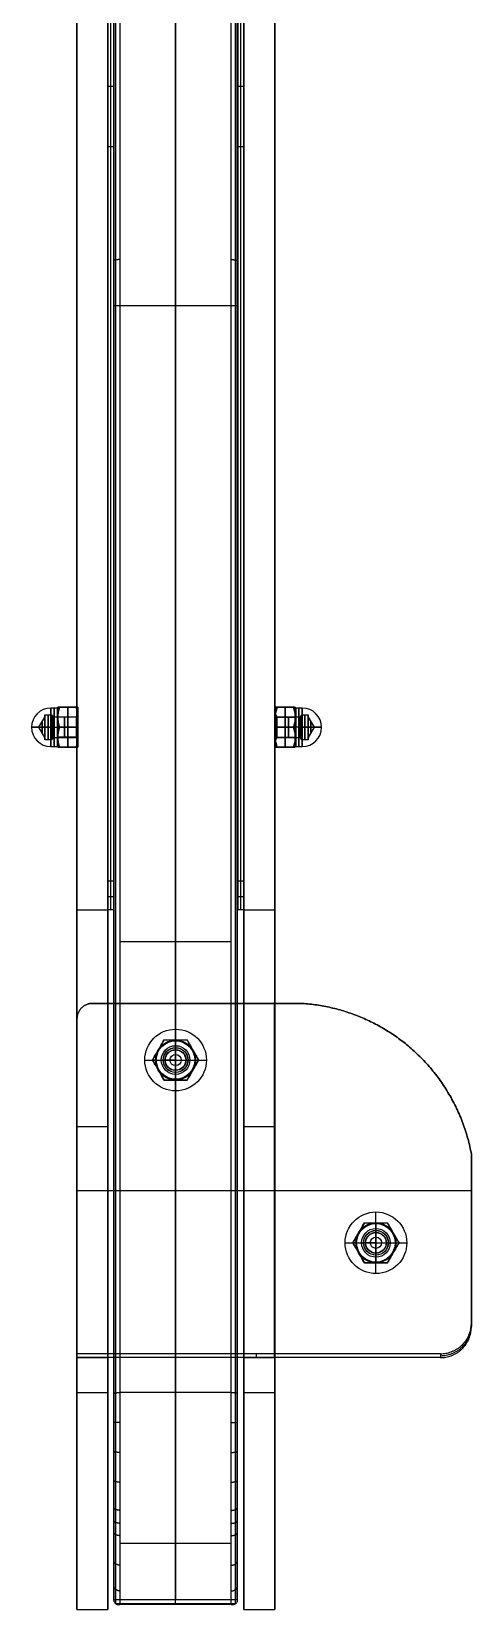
# Model space of a CAD drawing. Header units: millimetres. Extents: x -108 to 3869, y -1816 to 640.
# Drawn here: x 3726 to 3869, y -1529 to -1016 of the extents above; entities that cross this region are included whole.
import ezdxf

# ---------------------------------------------------------------- set-up
doc = ezdxf.new("R2010")
doc.units = ezdxf.units.MM
doc.header["$MEASUREMENT"] = 0
doc.layers.add('Domyślny', color=7, linetype='Continuous', true_color=0x000000)
doc.layers.add('Warstwa 01', color=7, linetype='Continuous', true_color=0x714a30)

# ---------------------------------------------------------------- blocks, each defined once
blk = doc.blocks.new('domed cap nut_din_DIN 1587 - M8 --NUC')
at = {"layer": 'Domyślny'}
for p, q in [((0, 6.5), (0.58, 7.51)), ((0, 4), (0, 6.5)), ((0, 5.63, -3.25), (6.5, 5.63, -3.25)), ((0, 5.63, 3.25), (6.5, 5.63, 3.25)), ((3.25, 7.51), (3.25, 3.75, -6.5)), ((3.25, 3.75, 6.5), (3.25, 7.51)), ((6.5, 6.5), (5.92, 7.51)), ((6.5, 6.37), (6.5, 6.5)), ((8.75, 6.25), (6.62, 6.25)), ((0, 4), (0.03, 4)), ((0.03, 0, 4), (0, 0, 4)), ((0, 0, -4), (0.03, 0, -4)), ((6.5, 0, 6.5), (0, 0, 6.5)), ((0, 0, -6.5), (0, 0, -4)), ((0, 0, 4), (0, 0, 6.5)), ((0.45, 3.4), (0.03, 4)), ((0.03, 0, -4), (0.45, 0, -3.4)), ((0.45, 0, 3.4), (0.03, 0, 4)), ((8.15, 3.4), (0.45, 3.4)), ((0.45, 0, -3.4), (8.15, 0, -3.4)), ((8.15, 0, 3.4), (0.45, 0, 3.4)), ((3.25, -3.75, -6.5), (3.25, 3.75, -6.5)), ((3.25, -3.75, 6.5), (3.25, 3.75, 6.5)), ((6.5, 0, -6.5), (6.5, 0, -6.37)), ((6.5, 0, 6.37), (6.5, 0, 6.5)), ((8.75, 0, -6.25), (6.62, 0, -6.25)), ((6.62, 0, 6.25), (8.75, 0, 6.25)), ((8.15, 3.4), (8.52, 4.04)), ((8.52, 0, 4.04), (8.15, 0, 3.4)), ((8.15, 0, -3.4), (8.52, 0, -4.04)), ((10.65, 4.04), (8.52, 4.04)), ((8.52, 0, -4.04), (10.65, 0, -4.04)), ((10.65, 0, 4.04), (8.52, 0, 4.04)), ((10.65, 3.32), (10.65, 4.04)), ((12.64, 0), (10.65, 3.32)), ((12.64, 0), (10.65, 0, 3.32)), ((10.65, 0, -3.32), (12.64, 0)), ((12.64, 0), (10.65, -3.32)), ((6.5, 0, -6.5), (0, 0, -6.5)), ((0, -4), (0.03, -4)), ((0, -6.5), (0, -4)), ((0.45, -3.4), (0.03, -4)), ((8.15, -3.4), (0.45, -3.4)), ((3.25, -3.75, -6.5), (3.25, -7.51)), ((3.25, -7.51), (3.25, -3.75, 6.5)), ((8.15, -3.4), (8.52, -4.04)), ((10.65, -4.04), (8.52, -4.04)), ((10.65, 0, -4.04), (10.65, 0, -3.32)), ((10.65, 0, 3.32), (10.65, 0, 4.04)), ((10.65, -4.04), (10.65, -3.32)), ((0, -5.63, -3.25), (6.5, -5.63, -3.25)), ((0, -5.63, 3.25), (6.5, -5.63, 3.25)), ((0, -6.5), (0.58, -7.51)), ((6.5, -6.5), (5.92, -7.51)), ((6.5, -6.5), (6.5, -6.37)), ((8.75, -6.25), (6.62, -6.25))]:
    blk.add_line(p, q, dxfattribs=at)
at = {"layer": 'Domyślny', "extrusion": (1, 1.2943e-16, 4.9106e-17)}
blk.add_arc((0, 0), 6.5, 330, 30, dxfattribs=at)
at = {"layer": 'Domyślny', "extrusion": (1, -1.70108e-16, 2.13504e-16)}
blk.add_arc((0, 0), 6.5, 270, 330, dxfattribs=at)
at = {"layer": 'Domyślny', "extrusion": (1, 4.80741e-17, 5.33761e-17)}
blk.add_arc((0, 0), 6.5, 30, 90, dxfattribs=at)
at = {"layer": 'Domyślny', "extrusion": (1, 0, 0)}
for centre, radius, start, end in [((0, 0, 6.5), 6.5, 330, 30), ((0, 0, 6.5), 6.37, 270, 90), ((0, 0, 6.5), 6.5, 30, 90), ((0, 0, 6.62), 6.25, 270, 90), ((0, 0, 7.68), 6.25, 270, 90), ((0, 0, 0.01), 4, 270, 90), ((0, 0, 0.01), 4, 90, 270), ((0, 0, 0.03), 4, 270, 90), ((0, 0, 0.03), 4, 90, 270), ((0, 0, 4.3), 3.4, 270, 90), ((0, 0, 6.62), 6.25, 90, 270), ((0, 0, 8.15), 3.4, 270, 90), ((0, 0, 9.58), 4.04, 270, 90), ((0, 0, 10.65), 4.04, 270, 90), ((0, 0, 10.65), 3.32, 270, 90), ((0, 0, 10.65), 3.32, 90, 270), ((0, 0, 11.55), 1.83, 270, 90), ((0, 0, 4.3), 3.4, 90, 270), ((0, 0, 6.5), 6.37, 90, 270), ((0, 0, 7.68), 6.25, 90, 270), ((0, 0, 8.15), 3.4, 90, 270), ((0, 0, 9.58), 4.04, 90, 270), ((0, 0, 10.65), 4.04, 90, 270), ((0, 0, 11.55), 1.83, 90, 270)]:
    blk.add_arc(centre, radius, start, end, dxfattribs=at)
at = {"layer": 'Domyślny'}
for centre, radius, start, end in [((6.62, 6.37), 0.12, 180, 270), ((8.75, 0), 6.25, 0, 90), ((8.75, 0), 6.25, 270, 0), ((6.62, -6.37), 0.12, 90, 180)]:
    blk.add_arc(centre, radius, start, end, dxfattribs=at)
at = {"layer": 'Domyślny', "extrusion": (1, 5.91681e-16, -7.51536e-16)}
blk.add_arc((0, 0, 6.5), 6.5, 270, 330, dxfattribs=at)
at = {"layer": 'Domyślny', "extrusion": (1, -4.03897e-32, 2.84217e-16)}
blk.add_arc((0, 0, 8.75), 6.25, 270, 0, dxfattribs=at)
at = {"layer": 'Domyślny', "extrusion": (1, -4.03897e-32, -2.84217e-16)}
blk.add_arc((0, 0, 8.75), 6.25, 0, 90, dxfattribs=at)
at = {"layer": 'Domyślny', "extrusion": (1, 0, 1.20371e-35)}
blk.add_arc((0, 0), 4, 270, 90, dxfattribs=at)
at = {"layer": 'Domyślny', "extrusion": (1, 0, -1.20371e-35)}
blk.add_arc((0, 0), 4, 90, 270, dxfattribs=at)
at = {"layer": 'Domyślny', "extrusion": (1, 1.59014e-16, -2.2845e-16)}
blk.add_arc((0, 0), 6.5, 90, 150, dxfattribs=at)
at = {"layer": 'Domyślny', "extrusion": (1, -1.25732e-16, -1.83614e-16)}
blk.add_arc((0, 0), 6.5, 210, 270, dxfattribs=at)
at = {"layer": 'Domyślny', "extrusion": (1, -3.06944e-15, -1.15674e-44)}
blk.add_arc((0, 0, 0.45), 3.4, 270, 90, dxfattribs=at)
at = {"layer": 'Domyślny', "extrusion": (1, 3.06944e-15, 1.15674e-44)}
blk.add_arc((0, 0, 0.45), 3.4, 90, 270, dxfattribs=at)
at = {"layer": 'Domyślny', "extrusion": (-1.60109e-29, 1, 2.16694e-15)}
blk.add_arc((-6.62, -6.37), 0.12, 0, 90, dxfattribs=at)
at = {"layer": 'Domyślny', "extrusion": (1, -4.73345e-16, 8.19857e-16)}
blk.add_arc((0, 0, 6.5), 6.5, 90, 150, dxfattribs=at)
at = {"layer": 'Domyślny', "extrusion": (1, -3.84593e-16, -3.92848e-16)}
blk.add_arc((0, 0, 6.5), 6.5, 210, 270, dxfattribs=at)
at = {"layer": 'Domyślny', "extrusion": (1, 0, 2.19846e-16)}
blk.add_arc((0, 0, 8.52), 4.04, 270, 90, dxfattribs=at)
at = {"layer": 'Domyślny', "extrusion": (3.20475e-29, 1, 2.16694e-15)}
blk.add_arc((-6.62, 6.37), 0.12, 270, 0, dxfattribs=at)
at = {"layer": 'Domyślny', "extrusion": (1, 0, -2.19846e-16)}
blk.add_arc((0, 0, 8.52), 4.04, 90, 270, dxfattribs=at)
at = {"layer": 'Domyślny', "extrusion": (1.48357e-16, 1, 2.01948e-32)}
blk.add_arc((-8.75, 0), 6.25, 180, 270, dxfattribs=at)
at = {"layer": 'Domyślny', "extrusion": (1, -6.31089e-32, 2.84217e-16)}
blk.add_arc((0, 0, 8.75), 6.25, 180, 270, dxfattribs=at)
at = {"layer": 'Domyślny', "extrusion": (1, 3.15544e-32, -2.84217e-16)}
blk.add_arc((0, 0, 8.75), 6.25, 90, 180, dxfattribs=at)
at = {"layer": 'Domyślny', "extrusion": (1.48357e-16, 1, 3.15544e-32)}
blk.add_arc((-8.75, 0), 6.25, 90, 180, dxfattribs=at)
at = {"layer": 'Domyślny', "extrusion": (1, 8.13561e-17, -4.6971e-17)}
blk.add_arc((0, 0), 6.5, 150, 210, dxfattribs=at)
at = {"layer": 'Domyślny', "extrusion": (1, -7.10017e-16, -1.36643e-16)}
blk.add_arc((0, 0, 6.5), 6.5, 150, 210, dxfattribs=at)
at = {"layer": 'Domyślny'}
for points, knots in [([(0.58, 7.51), (0.4, 7.2, -0.53), (0.26, 6.89, -1.07), (0.06, 6.26, -2.15), (0, 5.95, -2.7), (0, 5.63, -3.25)], [0.000000238, 0.000000238, 0.000000238, 0.000000238, 0.001898836, 0.001898836, 0.003797434, 0.003797434, 0.003797434, 0.003797434]), ([(0, 5.63, 3.25), (0, 5.79, 2.97), (0.01, 5.95, 2.7), (0.07, 6.26, 2.15), (0.11, 6.42, 1.88), (0.26, 6.89, 1.07), (0.4, 7.2, 0.53), (0.58, 7.51)], [0.003797434, 0.003797434, 0.003797434, 0.003797434, 0.004743184, 0.004743184, 0.005688934, 0.005688934, 0.007580434, 0.007580434, 0.007580434, 0.007580434]), ([(0, 5.63, -3.25), (0, 5.47, -3.53), (0.01, 5.31, -3.8), (0.07, 4.99, -4.35), (0.11, 4.84, -4.62), (0.26, 4.37, -5.43), (0.4, 4.06, -5.97), (0.58, 3.75, -6.5)], [0.003797434, 0.003797434, 0.003797434, 0.003797434, 0.004743184, 0.004743184, 0.005688934, 0.005688934, 0.007580434, 0.007580434, 0.007580434, 0.007580434]), ([(0.58, 3.75, 6.5), (0.4, 4.06, 5.97), (0.26, 4.37, 5.43), (0.06, 4.99, 4.35), (0, 5.31, 3.8), (0, 5.63, 3.25)], [0.000000238, 0.000000238, 0.000000238, 0.000000238, 0.001898836, 0.001898836, 0.003797434, 0.003797434, 0.003797434, 0.003797434]), ([(6.5, 5.63, -3.25), (6.5, 5.79, -2.97), (6.49, 5.95, -2.7), (6.43, 6.26, -2.15), (6.39, 6.42, -1.88), (6.24, 6.89, -1.07), (6.1, 7.2, -0.53), (5.92, 7.51)], [0.003797434, 0.003797434, 0.003797434, 0.003797434, 0.004743184, 0.004743184, 0.005688934, 0.005688934, 0.007580434, 0.007580434, 0.007580434, 0.007580434]), ([(5.92, 7.51), (6.1, 7.2, 0.53), (6.24, 6.89, 1.07), (6.44, 6.26, 2.15), (6.5, 5.95, 2.7), (6.5, 5.63, 3.25)], [0.000000238, 0.000000238, 0.000000238, 0.000000238, 0.001898836, 0.001898836, 0.003797434, 0.003797434, 0.003797434, 0.003797434]), ([(5.92, 3.75, -6.5), (6.1, 4.06, -5.97), (6.24, 4.37, -5.43), (6.44, 4.99, -4.35), (6.5, 5.31, -3.8), (6.5, 5.63, -3.25)], [0.000000238, 0.000000238, 0.000000238, 0.000000238, 0.001898836, 0.001898836, 0.003797434, 0.003797434, 0.003797434, 0.003797434]), ([(6.5, 5.63, 3.25), (6.5, 5.47, 3.53), (6.49, 5.31, 3.8), (6.43, 4.99, 4.35), (6.39, 4.84, 4.62), (6.24, 4.37, 5.43), (6.1, 4.06, 5.97), (5.92, 3.75, 6.5)], [0.003797434, 0.003797434, 0.003797434, 0.003797434, 0.004743184, 0.004743184, 0.005688934, 0.005688934, 0.007580434, 0.007580434, 0.007580434, 0.007580434]), ([(0, 0, -6.5), (0, 0.63, -6.5), (0.06, 1.28, -6.5), (0.26, 2.53, -6.5), (0.41, 3.15, -6.5), (0.58, 3.75, -6.5)], [0.010589502, 0.010589502, 0.010589502, 0.010589502, 0.012489456, 0.012489456, 0.01438941, 0.01438941, 0.01438941, 0.01438941]), ([(0, 0, 6.5), (0, 0.63, 6.5), (0.06, 1.28, 6.5), (0.26, 2.53, 6.5), (0.41, 3.15, 6.5), (0.58, 3.75, 6.5)], [0.010589502, 0.010589502, 0.010589502, 0.010589502, 0.012489456, 0.012489456, 0.01438941, 0.01438941, 0.01438941, 0.01438941]), ([(0.58, -3.75, 6.5), (0.4, -3.14, 6.5), (0.26, -2.52, 6.5), (0.05, -1.26, 6.5), (0, -0.63, 6.5), (0, 0, 6.5)], [0.006792069, 0.006792069, 0.006792069, 0.006792069, 0.008690786, 0.008690786, 0.010589502, 0.010589502, 0.010589502, 0.010589502]), ([(6.5, 0, -6.5), (6.5, 0.63, -6.5), (6.44, 1.28, -6.5), (6.24, 2.53, -6.5), (6.09, 3.15, -6.5), (5.92, 3.75, -6.5)], [-0.020496331, -0.020496331, -0.020496331, -0.020496331, -0.018594718, -0.018594718, -0.016693105, -0.016693105, -0.016693105, -0.016693105]), ([(5.92, 3.75, 6.5), (6.09, 3.15, 6.5), (6.24, 2.53, 6.5), (6.44, 1.28, 6.5), (6.5, 0.63, 6.5), (6.5, 0, 6.5)], [0.016693105, 0.016693105, 0.016693105, 0.016693105, 0.018594718, 0.018594718, 0.020496331, 0.020496331, 0.020496331, 0.020496331]), ([(5.92, -3.75, -6.5), (6.1, -3.14, -6.5), (6.24, -2.52, -6.5), (6.45, -1.26, -6.5), (6.5, -0.63, -6.5), (6.5, 0, -6.5)], [-0.024297078, -0.024297078, -0.024297078, -0.024297078, -0.022396704, -0.022396704, -0.020496331, -0.020496331, -0.020496331, -0.020496331]), ([(0.58, -3.75, -6.5), (0.4, -3.14, -6.5), (0.26, -2.52, -6.5), (0.05, -1.26, -6.5), (0, -0.63, -6.5), (0, 0, -6.5)], [0.006792069, 0.006792069, 0.006792069, 0.006792069, 0.008690786, 0.008690786, 0.010589502, 0.010589502, 0.010589502, 0.010589502]), ([(0.58, -3.75, -6.5), (0.4, -4.06, -5.97), (0.26, -4.37, -5.43), (0.06, -4.99, -4.35), (0, -5.31, -3.8), (0, -5.63, -3.25)], [0.000000238, 0.000000238, 0.000000238, 0.000000238, 0.001898836, 0.001898836, 0.003797434, 0.003797434, 0.003797434, 0.003797434]), ([(0, -5.63, 3.25), (0, -5.47, 3.53), (0.01, -5.31, 3.8), (0.07, -4.99, 4.35), (0.11, -4.84, 4.62), (0.26, -4.37, 5.43), (0.4, -4.06, 5.97), (0.58, -3.75, 6.5)], [0.003797434, 0.003797434, 0.003797434, 0.003797434, 0.004743184, 0.004743184, 0.005688934, 0.005688934, 0.007580434, 0.007580434, 0.007580434, 0.007580434]), ([(6.5, 0, 6.5), (6.5, -0.63, 6.5), (6.45, -1.26, 6.5), (6.24, -2.52, 6.5), (6.1, -3.14, 6.5), (5.92, -3.75, 6.5)], [0.020496331, 0.020496331, 0.020496331, 0.020496331, 0.022396704, 0.022396704, 0.024297078, 0.024297078, 0.024297078, 0.024297078]), ([(6.5, -5.63, -3.25), (6.5, -5.47, -3.53), (6.49, -5.31, -3.8), (6.43, -4.99, -4.35), (6.39, -4.84, -4.62), (6.24, -4.37, -5.43), (6.1, -4.06, -5.97), (5.92, -3.75, -6.5)], [0.003797434, 0.003797434, 0.003797434, 0.003797434, 0.004743184, 0.004743184, 0.005688934, 0.005688934, 0.007580434, 0.007580434, 0.007580434, 0.007580434]), ([(5.92, -3.75, 6.5), (6.1, -4.06, 5.97), (6.24, -4.37, 5.43), (6.44, -4.99, 4.35), (6.5, -5.31, 3.8), (6.5, -5.63, 3.25)], [0.000000238, 0.000000238, 0.000000238, 0.000000238, 0.001898836, 0.001898836, 0.003797434, 0.003797434, 0.003797434, 0.003797434]), ([(0, -5.63, -3.25), (0, -5.79, -2.97), (0.01, -5.95, -2.7), (0.07, -6.26, -2.15), (0.11, -6.42, -1.88), (0.26, -6.89, -1.07), (0.4, -7.2, -0.53), (0.58, -7.51)], [0.003797434, 0.003797434, 0.003797434, 0.003797434, 0.004743184, 0.004743184, 0.005688934, 0.005688934, 0.007580434, 0.007580434, 0.007580434, 0.007580434]), ([(0.58, -7.51), (0.4, -7.2, 0.53), (0.26, -6.89, 1.07), (0.06, -6.26, 2.15), (0, -5.95, 2.7), (0, -5.63, 3.25)], [0.000000238, 0.000000238, 0.000000238, 0.000000238, 0.001898836, 0.001898836, 0.003797434, 0.003797434, 0.003797434, 0.003797434]), ([(5.92, -7.51), (6.1, -7.2, -0.53), (6.24, -6.89, -1.07), (6.44, -6.26, -2.15), (6.5, -5.95, -2.7), (6.5, -5.63, -3.25)], [0.000000238, 0.000000238, 0.000000238, 0.000000238, 0.001898836, 0.001898836, 0.003797434, 0.003797434, 0.003797434, 0.003797434]), ([(6.5, -5.63, 3.25), (6.5, -5.79, 2.97), (6.49, -5.95, 2.7), (6.43, -6.26, 2.15), (6.39, -6.42, 1.88), (6.24, -6.89, 1.07), (6.1, -7.2, 0.53), (5.92, -7.51)], [0.003797434, 0.003797434, 0.003797434, 0.003797434, 0.004743184, 0.004743184, 0.005688934, 0.005688934, 0.007580434, 0.007580434, 0.007580434, 0.007580434])]:
    blk.add_open_spline(points, degree=3, knots=knots, dxfattribs=at)
for points in [[(5.92, 7.51), (3.25, 7.51), (0.58, 7.51)], [(0.58, 3.75, -6.5), (3.25, 3.75, -6.5), (5.92, 3.75, -6.5)], [(0.58, 3.75, 6.5), (3.25, 3.75, 6.5), (5.92, 3.75, 6.5)], [(5.92, -3.75, -6.5), (3.25, -3.75, -6.5), (0.58, -3.75, -6.5)], [(0.58, -3.75, 6.5), (3.25, -3.75, 6.5), (5.92, -3.75, 6.5)], [(0.58, -7.51), (3.25, -7.51), (5.92, -7.51)]]:
    blk.add_open_spline(points, degree=2, dxfattribs=at)
blk = doc.blocks.new('plain washer 10673 type snl_iso_ISO 10673-9.3-N')
at = {"layer": 'Domyślny'}
for p, q in [((2, 10), (0, 10)), ((0, 4.65), (0, 10)), ((2, 4.65), (2, 10)), ((2, 4.65), (0, 4.65)), ((0, 0, -4.65), (2, 0, -4.65)), ((2, 0, 4.65), (0, 0, 4.65)), ((2, 0, -10), (0, 0, -10)), ((0, 0, 10), (2, 0, 10)), ((0, 0, 10), (0, 0, 4.65)), ((0, 0, -4.65), (0, 0, -10)), ((2, 0, 10), (2, 0, 4.65)), ((2, 0, -4.65), (2, 0, -10)), ((2, -4.65), (0, -4.65)), ((0, -10), (0, -4.65)), ((2, -10), (2, -4.65)), ((2, -10), (0, -10))]:
    blk.add_line(p, q, dxfattribs=at)
at = {"layer": 'Domyślny', "extrusion": (1, 1.11022e-17, 1.14038e-51)}
blk.add_arc((0, 0), 10, 270, 90, dxfattribs=at)
at = {"layer": 'Domyślny', "extrusion": (1, 0, 0)}
for centre, radius, start, end in [((0, 0, 1), 10, 270, 90), ((0, 0, 2), 10, 270, 90), ((0, 0, 1), 4.65, 270, 90), ((0, 0, 2), 4.65, 270, 90), ((0, 0, 1), 4.65, 90, 270), ((0, 0, 1), 10, 90, 270), ((0, 0, 2), 4.65, 90, 270), ((0, 0, 2), 10, 90, 270)]:
    blk.add_arc(centre, radius, start, end, dxfattribs=at)
at = {"layer": 'Domyślny', "extrusion": (1, 2.38758e-17, 1.1342e-50)}
blk.add_arc((0, 0), 4.65, 270, 90, dxfattribs=at)
at = {"layer": 'Domyślny', "extrusion": (1, -2.38758e-17, -1.1342e-50)}
blk.add_arc((0, 0), 4.65, 90, 270, dxfattribs=at)
at = {"layer": 'Domyślny', "extrusion": (1, -1.11022e-17, -1.14038e-51)}
blk.add_arc((0, 0), 10, 90, 270, dxfattribs=at)

msp = doc.modelspace()

# ---------------------------------------------------------------- linework, layer by layer
at = {"layer": 'Domyślny'}
for p, q in [((3750.49, -1034.17, 424.06), (3752.49, -1034.17, 424.06)), ((3792.66, -1034.17, 424.06), (3794.66, -1034.17, 424.06)), ((3750.49, -1292.16, 469.55), (3752.49, -1292.16, 469.55)), ((3792.66, -1292.16, 469.55), (3794.66, -1292.16, 469.55)), ((3750.49, -1297.27, 440.57), (3752.49, -1297.27, 440.57)), ((3792.66, -1297.27, 440.57), (3794.66, -1297.27, 440.57)), ((3740.51, -1336.94, -204.88), (3740.51, -1336.94, -214.88)), ((3740.51, -1392.63, -214.88), (3740.51, -1392.63, -204.88)), ((3868.51, -1392.63, -214.88), (3868.51, -1392.63, -204.88))]:
    msp.add_line(p, q, dxfattribs=at)
at = {"layer": 'Domyślny', "extrusion": (1, 0, 0)}
msp.add_lwpolyline([(-1458.24, 503.91), (-1385.09, 491.02)], dxfattribs=at)
at = {"layer": 'Domyślny'}
for points, degree, knots in [([(3740.51, -722.78, 374.23), (3740.51, -749.05, 378.86), (3740.51, -775.31, 383.5), (3740.51, -1043.62, 430.81), (3740.51, -1311.94, 478.12), (3740.51, -1385.09, 491.02), (3740.51, -1458.24, 503.91)], 2, [2538.167405, 2538.167405, 2538.167405, 2591.505815, 2591.505815, 3136.408601, 3136.408601, 3284.96907, 3284.96907, 3284.96907]), ([(3750.51, -722.78, 374.23), (3750.51, -749.05, 378.86), (3750.51, -775.31, 383.5), (3750.51, -1043.62, 430.81), (3750.51, -1311.94, 478.12), (3750.51, -1385.09, 491.02), (3750.51, -1458.24, 503.91)], 2, [2538.167405, 2538.167405, 2538.167405, 2591.505815, 2591.505815, 3136.408601, 3136.408601, 3284.96907, 3284.96907, 3284.96907]), ([(3794.66, -722.78, 374.23), (3794.66, -749.05, 378.86), (3794.66, -775.31, 383.5), (3794.66, -1043.62, 430.81), (3794.66, -1311.94, 478.12), (3794.66, -1385.09, 491.02), (3794.66, -1458.24, 503.91)], 2, [2538.167405, 2538.167405, 2538.167405, 2591.505815, 2591.505815, 3136.408601, 3136.408601, 3284.96907, 3284.96907, 3284.96907]), ([(3804.66, -722.78, 374.23), (3804.66, -749.05, 378.86), (3804.66, -775.31, 383.5), (3804.66, -1043.62, 430.81), (3804.66, -1311.94, 478.12), (3804.66, -1385.09, 491.02), (3804.66, -1458.24, 503.91)], 2, [2538.167405, 2538.167405, 2538.167405, 2591.505815, 2591.505815, 3136.408601, 3136.408601, 3284.96907, 3284.96907, 3284.96907]), ([(3804.66, -722.78, 374.23), (3804.66, -749.05, 378.86), (3804.66, -775.31, 383.5), (3804.66, -1043.62, 430.81), (3804.66, -1311.94, 478.12), (3804.66, -1385.09, 491.02), (3804.66, -1458.24, 503.91)], 2, [2538.167405, 2538.167405, 2538.167405, 2591.505815, 2591.505815, 3136.408601, 3136.408601, 3284.96907, 3284.96907, 3284.96907]), ([(3858.51, -1445.66, -214.88), (3858.79, -1445.66, -214.88), (3859.36, -1445.63, -214.88), (3860.23, -1445.52, -214.88), (3861.11, -1445.33, -214.88), (3861.98, -1445.05, -214.88), (3862.85, -1444.68, -214.88), (3863.69, -1444.22, -214.88), (3864.49, -1443.68, -214.88), (3865.24, -1443.06, -214.88), (3865.93, -1442.36, -214.88), (3866.54, -1441.61, -214.88), (3867.08, -1440.8, -214.88), (3867.53, -1439.95, -214.88), (3867.9, -1439.08, -214.88), (3868.18, -1438.2, -214.88), (3868.37, -1437.31, -214.88), (3868.48, -1436.44, -214.88), (3868.51, -1435.86, -214.88), (3868.51, -1435.58, -214.88)], 3, [0, 0, 0, 0, 0.845729, 1.718508, 2.616285, 3.536496, 4.476072, 5.43147, 6.398733, 7.373568, 8.351456, 9.327773, 10.297916, 11.257436, 12.20216, 13.128291, 14.032489, 14.911922, 15.764295, 15.764295, 15.764295, 15.764295]), ([(3858.51, -1446.92, -204.88), (3858.79, -1446.92, -204.88), (3859.36, -1446.89, -204.88), (3860.23, -1446.78, -204.88), (3861.11, -1446.58, -204.88), (3861.98, -1446.3, -204.88), (3862.85, -1445.94, -204.88), (3863.69, -1445.48, -204.88), (3864.49, -1444.94, -204.88), (3865.24, -1444.31, -204.88), (3865.93, -1443.62, -204.88), (3866.54, -1442.86, -204.88), (3867.08, -1442.06, -204.88), (3867.53, -1441.21, -204.88), (3867.9, -1440.34, -204.88), (3868.18, -1439.46, -204.88), (3868.37, -1438.57, -204.88), (3868.48, -1437.7, -204.88), (3868.51, -1437.12, -204.88), (3868.51, -1436.84, -204.88)], 3, [0, 0, 0, 0, 0.845729, 1.718508, 2.616285, 3.536496, 4.476072, 5.43147, 6.398733, 7.373568, 8.351456, 9.327773, 10.297916, 11.257436, 12.20216, 13.128291, 14.032489, 14.911922, 15.764295, 15.764295, 15.764295, 15.764295])]:
    msp.add_open_spline(points, degree=degree, knots=knots, dxfattribs=at)
for points in [[(3740.51, -1301.52, 416.5), (3740.51, -1033.2, 369.19), (3740.51, -764.89, 321.88)], [(3750.51, -1301.52, 416.5), (3750.51, -1033.2, 369.19), (3750.51, -764.89, 321.88)], [(3794.66, -1301.52, 416.5), (3794.66, -1033.2, 369.19), (3794.66, -764.89, 321.88)], [(3804.66, -1301.52, 416.5), (3804.66, -1033.2, 369.19), (3804.66, -764.89, 321.88)], [(3750.49, -776.18, 378.57), (3750.49, -1034.17, 424.06), (3750.49, -1292.16, 469.55)], [(3751.49, -1292.16, 469.55), (3751.49, -1034.17, 424.06), (3751.49, -776.18, 378.57)], [(3752.49, -776.18, 378.57), (3752.49, -1034.17, 424.06), (3752.49, -1292.16, 469.55)], [(3792.66, -776.18, 378.57), (3792.66, -1034.17, 424.06), (3792.66, -1292.16, 469.55)], [(3793.66, -1292.16, 469.55), (3793.66, -1034.17, 424.06), (3793.66, -776.18, 378.57)], [(3794.66, -776.18, 378.57), (3794.66, -1034.17, 424.06), (3794.66, -1292.16, 469.55)], [(3750.49, -1297.27, 440.57), (3750.49, -1039.28, 395.08), (3750.49, -781.29, 349.58)], [(3752.49, -1297.27, 440.57), (3752.49, -1039.28, 395.08), (3752.49, -781.29, 349.58)], [(3792.66, -1297.27, 440.57), (3792.66, -1039.28, 395.08), (3792.66, -781.29, 349.58)], [(3794.66, -1297.27, 440.57), (3794.66, -1039.28, 395.08), (3794.66, -781.29, 349.58)], [(3750.49, -1301.52, 416.5), (3750.49, -1043.53, 371.01), (3750.49, -785.53, 325.52)], [(3752.49, -1301.52, 416.5), (3752.49, -1043.53, 371.01), (3752.49, -785.53, 325.52)], [(3792.66, -1301.52, 416.5), (3792.66, -1043.53, 371.01), (3792.66, -785.53, 325.52)], [(3794.66, -1301.52, 416.5), (3794.66, -1043.53, 371.01), (3794.66, -785.53, 325.52)], [(3750.49, -1034.17, 424.06), (3750.49, -1038.85, 397.54), (3750.49, -1043.53, 371.01)], [(3752.49, -1034.17, 424.06), (3752.49, -1038.85, 397.54), (3752.49, -1043.53, 371.01)], [(3792.66, -1034.17, 424.06), (3792.66, -1038.85, 397.54), (3792.66, -1043.53, 371.01)], [(3794.66, -1034.17, 424.06), (3794.66, -1038.85, 397.54), (3794.66, -1043.53, 371.01)], [(3750.49, -1053.85, 372.83), (3751.49, -1053.85, 372.83), (3752.49, -1053.85, 372.83)], [(3792.66, -1053.85, 372.83), (3793.66, -1053.85, 372.83), (3794.66, -1053.85, 372.83)], [(3750.49, -1292.16, 469.55), (3750.49, -1296.84, 443.03), (3750.49, -1301.52, 416.5)], [(3751.49, -1301.52, 416.5), (3751.49, -1296.84, 443.03), (3751.49, -1292.16, 469.55)], [(3752.49, -1292.16, 469.55), (3752.49, -1296.84, 443.03), (3752.49, -1301.52, 416.5)], [(3792.66, -1292.16, 469.55), (3792.66, -1296.84, 443.03), (3792.66, -1301.52, 416.5)], [(3793.66, -1301.52, 416.5), (3793.66, -1296.84, 443.03), (3793.66, -1292.16, 469.55)], [(3794.66, -1292.16, 469.55), (3794.66, -1296.84, 443.03), (3794.66, -1301.52, 416.5)], [(3740.51, -1301.52, 416.5), (3745.51, -1301.52, 416.5), (3750.51, -1301.52, 416.5)], [(3752.49, -1301.52, 416.5), (3751.49, -1301.52, 416.5), (3750.49, -1301.52, 416.5)], [(3794.66, -1301.52, 416.5), (3793.66, -1301.52, 416.5), (3792.66, -1301.52, 416.5)], [(3794.66, -1301.52, 416.5), (3799.66, -1301.52, 416.5), (3804.66, -1301.52, 416.5)], [(3741.97, -1333.4, -204.88), (3741.97, -1333.4, -209.88), (3741.97, -1333.4, -214.88)], [(3745.51, -1331.94, -204.88), (3779.56, -1331.94, -204.88), (3813.62, -1331.94, -204.88)], [(3745.51, -1331.94, -214.88), (3779.56, -1331.94, -214.88), (3813.62, -1331.94, -214.88)], [(3745.51, -1331.94, -204.88), (3745.51, -1331.94, -209.88), (3745.51, -1331.94, -214.88)], [(3813.62, -1331.94, -206.56), (3779.56, -1331.94, -206.56), (3745.51, -1331.94, -206.56)], [(3804.51, -1331.94, -204.88), (3804.51, -1389.43, -204.88), (3804.51, -1446.92, -204.88)], [(3804.51, -1331.94, -214.88), (3804.51, -1388.8, -214.88), (3804.51, -1445.66, -214.88)], [(3804.77, -1331.94, -204.88), (3804.77, -1331.94, -209.88), (3804.77, -1331.94, -214.88)], [(3813.62, -1331.94, -214.88), (3813.62, -1331.94, -209.88), (3813.62, -1331.94, -204.88)], [(3740.51, -1336.94, -214.88), (3740.51, -1391.3, -214.88), (3740.51, -1445.66, -214.88)], [(3740.51, -1336.94, -204.88), (3740.51, -1391.93, -204.88), (3740.51, -1446.92, -204.88)], [(3740.51, -1446.29, -209.88), (3740.51, -1391.61, -209.88), (3740.51, -1336.94, -209.88)], [(3848.08, -1345.83, -204.88), (3848.08, -1345.83, -209.88), (3848.08, -1345.83, -214.88)], [(3740.51, -1446.92, -204.88), (3740.51, -1409.43, -204.88), (3740.51, -1371.94, -204.88)], [(3740.51, -1371.94, -204.88), (3745.51, -1371.94, -204.88), (3750.51, -1371.94, -204.88)], [(3740.51, -1371.94, -204.88), (3740.51, -1371.94, 76.27), (3740.51, -1371.94, 357.42)], [(3740.51, -1371.94, 357.42), (3745.51, -1371.94, 357.42), (3750.51, -1371.94, 357.42)], [(3750.51, -1446.92, -204.88), (3750.51, -1409.43, -204.88), (3750.51, -1371.94, -204.88)], [(3750.51, -1371.94, -204.88), (3750.51, -1371.94, 76.27), (3750.51, -1371.94, 357.42)], [(3794.66, -1446.92, -204.88), (3794.66, -1409.43, -204.88), (3794.66, -1371.94, -204.88)], [(3794.66, -1371.94, -204.88), (3799.66, -1371.94, -204.88), (3804.66, -1371.94, -204.88)], [(3794.66, -1371.94, -204.88), (3794.66, -1371.94, 76.27), (3794.66, -1371.94, 357.42)], [(3794.66, -1371.94, 357.42), (3799.66, -1371.94, 357.42), (3804.66, -1371.94, 357.42)], [(3804.66, -1446.92, -204.88), (3804.66, -1409.43, -204.88), (3804.66, -1371.94, -204.88)], [(3804.66, -1371.94, -204.88), (3804.66, -1371.94, 76.27), (3804.66, -1371.94, 357.42)], [(3868.51, -1380.89, -204.88), (3868.51, -1380.89, -209.88), (3868.51, -1380.89, -214.88)], [(3868.51, -1436.84, -204.88), (3868.51, -1408.86, -204.88), (3868.51, -1380.89, -204.88)], [(3868.51, -1435.58, -214.88), (3868.51, -1408.23, -214.88), (3868.51, -1380.89, -214.88)], [(3868.51, -1380.89, -209.88), (3868.51, -1408.55, -209.88), (3868.51, -1436.21, -209.88)], [(3740.51, -1392.63, -204.88), (3804.51, -1392.63, -204.88), (3868.51, -1392.63, -204.88)], [(3740.51, -1392.63, -214.88), (3804.51, -1392.63, -214.88), (3868.51, -1392.63, -214.88)], [(3868.51, -1435.58, -214.88), (3868.51, -1436.21, -209.88), (3868.51, -1436.84, -204.88)], [(3865.58, -1442.71, -214.88), (3865.58, -1443.34, -209.88), (3865.58, -1443.96, -204.88)], [(3740.51, -1445.66, -214.88), (3740.51, -1446.29, -209.88), (3740.51, -1446.92, -204.88)], [(3858.51, -1445.66, -214.88), (3799.51, -1445.66, -214.88), (3740.51, -1445.66, -214.88)], [(3740.51, -1446.92, -204.88), (3745.51, -1446.92, -204.88), (3750.51, -1446.92, -204.88)], [(3740.51, -1528.66, 444.83), (3740.51, -1487.79, 119.97), (3740.51, -1446.92, -204.88)], [(3858.51, -1446.92, -204.88), (3799.51, -1446.92, -204.88), (3740.51, -1446.92, -204.88)], [(3750.51, -1528.66, 444.83), (3750.51, -1487.79, 119.97), (3750.51, -1446.92, -204.88)], [(3794.66, -1446.92, -204.88), (3799.66, -1446.92, -204.88), (3804.66, -1446.92, -204.88)], [(3794.66, -1528.66, 444.83), (3794.66, -1487.79, 119.97), (3794.66, -1446.92, -204.88)], [(3798.78, -1446.92, -204.88), (3798.78, -1446.29, -209.88), (3798.78, -1445.66, -214.88)], [(3804.66, -1528.66, 444.83), (3804.66, -1487.79, 119.97), (3804.66, -1446.92, -204.88)], [(3858.51, -1445.66, -214.88), (3858.51, -1446.29, -209.88), (3858.51, -1446.92, -204.88)], [(3740.51, -1458.24, 503.91), (3745.51, -1458.24, 503.91), (3750.51, -1458.24, 503.91)], [(3794.66, -1458.24, 503.91), (3799.66, -1458.24, 503.91), (3804.66, -1458.24, 503.91)], [(3740.51, -1528.66, 444.83), (3745.51, -1528.66, 444.83), (3750.51, -1528.66, 444.83)], [(3794.66, -1528.66, 444.83), (3799.66, -1528.66, 444.83), (3804.66, -1528.66, 444.83)]]:
    msp.add_open_spline(points, degree=2, dxfattribs=at)
for points, weights, knots in [([(3740.51, -1371.94, 357.42), (3740.51, -1371.94, 385.39), (3740.51, -1350.5, 403.38), (3740.51, -1329.07, 421.36), (3740.51, -1301.52, 416.5)], [1, 0.906307787037, 1, 0.906307787037, 1], [637.276614, 637.276614, 637.276614, 689.636491, 689.636491, 741.996369, 741.996369, 741.996369]), ([(3750.51, -1371.94, 357.42), (3750.51, -1371.94, 385.39), (3750.51, -1350.5, 403.38), (3750.51, -1329.07, 421.36), (3750.51, -1301.52, 416.5)], [1, 0.906307787037, 1, 0.906307787037, 1], [637.276614, 637.276614, 637.276614, 689.636491, 689.636491, 741.996369, 741.996369, 741.996369]), ([(3794.66, -1371.94, 357.42), (3794.66, -1371.94, 385.39), (3794.66, -1350.5, 403.38), (3794.66, -1329.07, 421.36), (3794.66, -1301.52, 416.5)], [1, 0.906307787037, 1, 0.906307787037, 1], [637.276614, 637.276614, 637.276614, 689.636491, 689.636491, 741.996369, 741.996369, 741.996369]), ([(3804.66, -1371.94, 357.42), (3804.66, -1371.94, 385.39), (3804.66, -1350.5, 403.38), (3804.66, -1329.07, 421.36), (3804.66, -1301.52, 416.5)], [1, 0.906307787037, 1, 0.906307787037, 1], [637.276614, 637.276614, 637.276614, 689.636491, 689.636491, 741.996369, 741.996369, 741.996369]), ([(3813.62, -1331.94, -214.88), (3833.11, -1333.27, -214.88), (3848.08, -1345.83, -214.88), (3864.59, -1359.69, -214.88), (3868.51, -1380.89, -214.88)], [0.96211129693, 0.932669143567, 0.999999933881, 0.926225673347, 0.968632719777], [3299.701145, 3299.701145, 3299.701145, 3337.328953, 3337.328953, 3378.557694, 3378.557694, 3378.557694]), ([(3813.62, -1331.94, -204.88), (3833.11, -1333.27, -204.88), (3848.08, -1345.83, -204.88), (3864.59, -1359.69, -204.88), (3868.51, -1380.89, -204.88)], [0.96211129693, 0.932669143567, 0.999999933881, 0.926225655758, 0.968632739998], [3299.701145, 3299.701145, 3299.701145, 3337.328948, 3337.328948, 3378.557694, 3378.557694, 3378.557694]), ([(3868.51, -1380.89, -209.88), (3864.59, -1359.69, -209.88), (3848.08, -1345.83, -209.88), (3833.11, -1333.27, -209.88), (3813.62, -1331.94, -209.88)], [0.968632739998, 0.926225655758, 0.999999933881, 0.932669143567, 0.96211129693], [-3378.557694, -3378.557694, -3378.557694, -3337.328948, -3337.328948, -3299.701145, -3299.701145, -3299.701145]), ([(3740.51, -1458.24, 503.91), (3740.51, -1485.79, 508.77), (3740.51, -1507.23, 490.79), (3740.51, -1528.66, 472.8), (3740.51, -1528.66, 444.83)], [0.999999933881, 0.906307727113, 0.999999933881, 0.906307727113, 0.999999933881], [3284.96907, 3284.96907, 3284.96907, 3337.328948, 3337.328948, 3389.688826, 3389.688826, 3389.688826]), ([(3750.51, -1458.24, 503.91), (3750.51, -1485.79, 508.77), (3750.51, -1507.23, 490.79), (3750.51, -1528.66, 472.8), (3750.51, -1528.66, 444.83)], [0.999999933881, 0.906307727113, 0.999999933881, 0.906307727113, 0.999999933881], [3284.96907, 3284.96907, 3284.96907, 3337.328948, 3337.328948, 3389.688826, 3389.688826, 3389.688826]), ([(3794.66, -1458.24, 503.91), (3794.66, -1485.79, 508.77), (3794.66, -1507.23, 490.79), (3794.66, -1528.66, 472.8), (3794.66, -1528.66, 444.83)], [0.999999933881, 0.906307727113, 0.999999933881, 0.906307727113, 0.999999933881], [3284.96907, 3284.96907, 3284.96907, 3337.328948, 3337.328948, 3389.688826, 3389.688826, 3389.688826]), ([(3804.66, -1458.24, 503.91), (3804.66, -1485.79, 508.77), (3804.66, -1507.23, 490.79), (3804.66, -1528.66, 472.8), (3804.66, -1528.66, 444.83)], [0.999999933881, 0.906307727113, 0.999999933881, 0.906307727113, 0.999999933881], [3284.96907, 3284.96907, 3284.96907, 3337.328948, 3337.328948, 3389.688826, 3389.688826, 3389.688826])]:
    msp.add_rational_spline(points, weights, degree=2, knots=knots, dxfattribs=at)
for points, weights in [([(3745.51, -1331.94, -204.88), (3740.51, -1331.94, -204.88), (3740.51, -1336.94, -204.88)], [1, 0.707106781187, 1]), ([(3745.51, -1331.94, -214.88), (3740.51, -1331.94, -214.88), (3740.51, -1336.94, -214.88)], [1, 0.707106781187, 1]), ([(3740.51, -1336.94, -209.38), (3740.51, -1331.94, -209.38), (3745.51, -1331.94, -209.38)], [1, 0.707106781187, 1]), ([(3858.51, -1446.29, -209.88), (3868.51, -1446.29, -209.88), (3868.51, -1436.37, -208.63)], [1, 0.707106781186, 1])]:
    msp.add_rational_spline(points, weights, degree=2, dxfattribs=at)
at = {"layer": 'Warstwa 01'}
for p, q in [((3752.51, -696.7, 339.75), (3752.51, -1511.89, 483.49)), ((3792.51, -696.7, 339.75), (3792.51, -1511.89, 483.49)), ((3752.51, -1458.59, 501.94), (3752.51, -723.13, 372.26)), ((3792.51, -1458.59, 501.94), (3792.51, -723.13, 372.26)), ((3752.51, -1105.54, 381.95), (3752.51, -1095.66, 437.95)), ((3792.51, -1105.54, 381.95), (3792.51, -1095.66, 437.95))]:
    msp.add_line(p, q, dxfattribs=at)
for points in [[(3752.51, -686.87, 308.13), (3752.51, -1106.18, 382.06), (3752.51, -1525.5, 456)], [(3772.51, -686.87, 308.13), (3772.51, -1106.18, 382.06), (3772.51, -1525.5, 456)], [(3792.51, -686.87, 308.13), (3792.51, -1106.18, 382.06), (3792.51, -1525.5, 456)], [(3753.09, -1458.34, 503.34), (3753.09, -1090.61, 438.5), (3753.09, -722.88, 373.66)], [(3754.51, -1458.24, 503.91), (3754.51, -1090.51, 439.07), (3754.51, -722.78, 374.23)], [(3790.51, -1458.24, 503.91), (3790.51, -1090.51, 439.07), (3790.51, -722.78, 374.23)], [(3791.92, -1458.34, 503.34), (3791.92, -1090.61, 438.5), (3791.92, -722.88, 373.66)], [(3792.51, -1105.54, 381.95), (3772.51, -1105.54, 381.95), (3752.51, -1105.54, 381.95)], [(3790.51, -1311.94, 478.12), (3772.51, -1311.94, 478.12), (3754.51, -1311.94, 478.12)], [(3790.51, -1458.24, 503.91), (3772.51, -1458.24, 503.91), (3754.51, -1458.24, 503.91)], [(3790.51, -1507.23, 490.79), (3772.51, -1507.23, 490.79), (3754.51, -1507.23, 490.79)], [(3792.51, -1525.5, 456), (3772.51, -1525.5, 456), (3752.51, -1525.5, 456)], [(3791.94, -1526.82, 456.87), (3772.51, -1526.82, 456.87), (3753.07, -1526.82, 456.87)], [(3790.51, -1527.1, 458.42), (3772.51, -1527.1, 458.42), (3754.51, -1527.1, 458.42)]]:
    msp.add_open_spline(points, degree=2, dxfattribs=at)
for points, degree, knots in [([(3772.51, -1458.24, 503.91), (3772.51, -1385.09, 491.02), (3772.51, -1311.94, 478.12), (3772.51, -1043.62, 430.81), (3772.51, -775.31, 383.5), (3772.51, -749.05, 378.86), (3772.51, -722.78, 374.23)], 2, [-1685.372683, -1685.372683, -1685.372683, -1536.812213, -1536.812213, -991.909427, -991.909427, -938.571017, -938.571017, -938.571017]), ([(3752.51, -1525.57, 456.01), (3752.51, -1524.62, 460.87), (3752.51, -1521.46, 470.34), (3752.51, -1513.66, 482.28), (3752.51, -1505.77, 489.7), (3752.51, -1499.69, 493.9), (3752.51, -1494.19, 497.08), (3752.51, -1486.81, 500.19), (3752.51, -1477.48, 502.41), (3752.51, -1467.97, 503.08), (3752.51, -1461.69, 502.49), (3752.51, -1458.59, 501.94)], 3, [0.039117, 0.039117, 0.039117, 0.039117, 14.883562, 29.741159, 42.477687, 47.187657, 51.897627, 61.511901, 71.126174, 80.568506, 90.010838, 90.010838, 90.010838, 90.010838]), ([(3754.51, -1527.1, 458.42), (3754.51, -1526.09, 462.73), (3754.51, -1522.9, 471.8), (3754.51, -1515.21, 483.57), (3754.51, -1507.05, 491.25), (3754.51, -1500.76, 495.6), (3754.51, -1495.07, 498.88), (3754.51, -1487.44, 502.1), (3754.51, -1477.79, 504.4), (3754.51, -1467.95, 505.09), (3754.51, -1461.45, 504.48), (3754.51, -1458.24, 503.91)], 3, [2.039143, 2.039143, 2.039143, 2.039143, 14.883562, 29.741159, 42.477687, 47.187657, 51.897627, 61.511901, 71.126174, 80.568506, 90.010838, 90.010838, 90.010838, 90.010838]), ([(3790.51, -1527.1, 458.42), (3790.51, -1526.09, 462.73), (3790.51, -1522.9, 471.8), (3790.51, -1515.21, 483.57), (3790.51, -1507.05, 491.25), (3790.51, -1500.76, 495.6), (3790.51, -1495.07, 498.88), (3790.51, -1487.44, 502.1), (3790.51, -1477.79, 504.4), (3790.51, -1467.95, 505.09), (3790.51, -1461.45, 504.48), (3790.51, -1458.24, 503.91)], 3, [2.039143, 2.039143, 2.039143, 2.039143, 14.883562, 29.741159, 42.477687, 47.187657, 51.897627, 61.511901, 71.126174, 80.568506, 90.010838, 90.010838, 90.010838, 90.010838]), ([(3792.51, -1525.57, 456.01), (3792.51, -1524.62, 460.87), (3792.51, -1521.46, 470.34), (3792.51, -1513.66, 482.28), (3792.51, -1505.77, 489.7), (3792.51, -1499.69, 493.9), (3792.51, -1494.19, 497.08), (3792.51, -1486.81, 500.19), (3792.51, -1477.48, 502.41), (3792.51, -1467.97, 503.08), (3792.51, -1461.69, 502.49), (3792.51, -1458.59, 501.94)], 3, [0.039117, 0.039117, 0.039117, 0.039117, 14.883562, 29.741159, 42.477687, 47.187657, 51.897627, 61.511901, 71.126174, 80.568506, 90.010838, 90.010838, 90.010838, 90.010838]), ([(3754.51, -1527.1, 458.42), (3754.4, -1527.12, 458.31), (3754.18, -1527.16, 458.09), (3753.85, -1527.15, 457.75), (3753.53, -1527.08, 457.4), (3753.23, -1526.94, 457.05), (3752.97, -1526.74, 456.74), (3752.76, -1526.49, 456.47), (3752.61, -1526.2, 456.26), (3752.53, -1525.89, 456.1), (3752.51, -1525.68, 456.03), (3752.51, -1525.57, 456.01)], 3, [0, 0, 0, 0, 0.460291, 0.940459, 1.425836, 1.902017, 2.35571, 2.777593, 3.16407, 3.517155, 3.842491, 3.842491, 3.842491, 3.842491]), ([(3792.51, -1525.57, 456.01), (3792.51, -1525.68, 456.03), (3792.49, -1525.89, 456.1), (3792.4, -1526.2, 456.26), (3792.26, -1526.49, 456.47), (3792.05, -1526.74, 456.74), (3791.79, -1526.94, 457.05), (3791.49, -1527.08, 457.4), (3791.16, -1527.15, 457.75), (3790.84, -1527.16, 458.09), (3790.62, -1527.12, 458.31), (3790.51, -1527.1, 458.42)], 3, [-3.842491, -3.842491, -3.842491, -3.842491, -3.517155, -3.16407, -2.777593, -2.35571, -1.902017, -1.425836, -0.940459, -0.460291, 0, 0, 0, 0])]:
    msp.add_open_spline(points, degree=degree, knots=knots, dxfattribs=at)
for points, weights in [([(3754.51, -1090.51, 439.07), (3752.51, -1090.51, 439.07), (3752.51, -1090.86, 437.1)], [1, 0.707106781187, 1]), ([(3790.51, -1090.51, 439.07), (3792.51, -1090.51, 439.07), (3792.51, -1090.86, 437.1)], [1, 0.707106781187, 1]), ([(3752.51, -1458.59, 501.94), (3752.51, -1458.24, 503.91), (3754.51, -1458.24, 503.91)], [1, 0.707106781186, 1]), ([(3790.51, -1458.24, 503.91), (3792.51, -1458.24, 503.91), (3792.51, -1458.59, 501.94)], [1, 0.707106781182, 1]), ([(3754.51, -1467.95, 504.82), (3752.51, -1467.95, 504.82), (3752.51, -1467.98, 502.82)], [1, 0.707106780826, 1]), ([(3790.51, -1467.95, 504.82), (3792.51, -1467.95, 504.82), (3792.51, -1467.98, 502.82)], [1, 0.707106780826, 1]), ([(3754.51, -1477.69, 504.14), (3752.51, -1477.69, 504.14), (3752.51, -1477.39, 502.16)], [1, 0.707106781113, 1]), ([(3790.51, -1477.69, 504.14), (3792.51, -1477.69, 504.14), (3792.51, -1477.39, 502.16)], [1, 0.707106781113, 1]), ([(3754.51, -1487.35, 501.84), (3752.51, -1487.35, 501.84), (3752.51, -1486.73, 499.94)], [1, 0.707106781163, 1]), ([(3790.51, -1487.35, 501.84), (3792.51, -1487.35, 501.84), (3792.51, -1486.73, 499.94)], [1, 0.707106781164, 1]), ([(3754.51, -1496.5, 497.97), (3752.51, -1496.5, 497.97), (3752.51, -1495.57, 496.2)], [1, 0.707106780861, 1]), ([(3754.51, -1500.72, 495.54), (3752.51, -1500.72, 495.54), (3752.51, -1499.65, 493.85)], [1, 0.707106780602, 1]), ([(3790.51, -1496.5, 497.97), (3792.51, -1496.5, 497.97), (3792.51, -1495.57, 496.2)], [1, 0.707106780861, 1]), ([(3790.51, -1500.72, 495.54), (3792.51, -1500.72, 495.54), (3792.51, -1499.65, 493.85)], [1, 0.707106780602, 1]), ([(3754.51, -1504.73, 492.77), (3752.51, -1504.73, 492.77), (3752.51, -1503.53, 491.17)], [1, 0.707106780598, 1]), ([(3790.51, -1504.73, 492.77), (3792.51, -1504.73, 492.77), (3792.51, -1503.53, 491.17)], [1, 0.707106780598, 1]), ([(3754.51, -1514.31, 483.76), (3752.51, -1514.31, 483.76), (3752.51, -1512.79, 482.46)], [1, 0.707106781245, 1]), ([(3790.51, -1514.31, 483.76), (3792.51, -1514.31, 483.76), (3792.51, -1512.79, 482.46)], [1, 0.707106781245, 1]), ([(3754.51, -1522.68, 470.92), (3752.51, -1522.68, 470.92), (3752.51, -1520.88, 470.05)], [1, 0.707106781079, 1]), ([(3790.51, -1522.68, 470.92), (3792.51, -1522.68, 470.92), (3792.51, -1520.88, 470.05)], [1, 0.707106781079, 1]), ([(3752.51, -1525.5, 456), (3752.51, -1525.53, 456), (3752.51, -1525.57, 456.01)], [1, 0.99214666434, 0.984688357869]), ([(3772.46, -1527.1, 458.42), (3772.46, -1527.58, 456.36), (3772.46, -1525.5, 456)], [1, 0.687745195085, 1]), ([(3792.51, -1525.5, 456), (3792.51, -1525.53, 456), (3792.51, -1525.57, 456.01)], [1, 0.99214666434, 0.984688357869])]:
    msp.add_rational_spline(points, weights, degree=2, dxfattribs=at)
for points, weights, degree, knots in [([(3753.09, -1526.83, 456.89), (3753.09, -1525.85, 461.65), (3753.09, -1522.63, 471.13), (3753.09, -1514.76, 483.2), (3753.09, -1506.67, 490.8), (3753.09, -1500.44, 495.1), (3753.09, -1494.81, 498.35), (3753.09, -1487.25, 501.54), (3753.09, -1477.7, 503.82), (3753.09, -1467.96, 504.5), (3753.09, -1461.52, 503.9), (3753.09, -1458.34, 503.34)], [0.853553390598, 0.853553390633, 0.853553390419, 0.853553390806, 0.853553390283, 0.853553390271, 0.8535533905, 0.853553390619, 0.853553390539, 0.853553390565, 0.853553389974, 0.853553390591], 3, [0.641946, 0.641946, 0.641946, 0.641946, 14.883562, 29.741159, 42.477687, 47.187657, 51.897627, 61.511901, 71.126174, 80.568506, 90.010838, 90.010838, 90.010838, 90.010838]), ([(3772.51, -1527.1, 458.42), (3772.51, -1522.56, 477.92), (3772.51, -1507.23, 490.79), (3772.51, -1485.79, 508.77), (3772.51, -1458.24, 503.91)], [0.963513814561, 0.931123740063, 0.999999933881, 0.906307727113, 0.999999933881], 2, [-1776.224012, -1776.224012, -1776.224012, -1737.73256, -1737.73256, -1685.372683, -1685.372683, -1685.372683]), ([(3791.92, -1526.83, 456.89), (3791.92, -1525.85, 461.65), (3791.92, -1522.63, 471.13), (3791.92, -1514.76, 483.2), (3791.92, -1506.67, 490.8), (3791.92, -1500.44, 495.1), (3791.92, -1494.81, 498.35), (3791.92, -1487.25, 501.54), (3791.92, -1477.7, 503.82), (3791.92, -1467.96, 504.5), (3791.92, -1461.52, 503.9), (3791.92, -1458.34, 503.34)], [0.853553390598, 0.853553390633, 0.853553390419, 0.853553390806, 0.853553390283, 0.853553390271, 0.8535533905, 0.853553390619, 0.853553390539, 0.853553390565, 0.853553389974, 0.853553390591], 3, [0.641946, 0.641946, 0.641946, 0.641946, 14.883562, 29.741159, 42.477687, 47.187657, 51.897627, 61.511901, 71.126174, 80.568506, 90.010838, 90.010838, 90.010838, 90.010838])]:
    msp.add_rational_spline(points, weights, degree=degree, knots=knots, dxfattribs=at)

# ---------------------------------------------------------------- block references
at = {"layer": 'Domyślny', "extrusion": (0, 1, 0), "rotation": 359.9999999999999}
msp.add_blockref('domed cap nut_din_DIN 1587 - M8 --NUC', (-3740.77, 436.6, -1242.32), dxfattribs=at)
msp.add_blockref('domed cap nut_din_DIN 1587 - M8 --NUC', (-3740.77, 436.6, -1242.32), dxfattribs=at)
msp.add_blockref('domed cap nut_din_DIN 1587 - M8 --NUC', (-3740.77, 436.6, -1242.32), dxfattribs=at)
at = {"layer": 'Domyślny', "extrusion": (0, -1, 0), "rotation": 359.9999999999999}
msp.add_blockref('domed cap nut_din_DIN 1587 - M8 --NUC', (3804.86, 436.6, 1242.32), dxfattribs=at)
msp.add_blockref('domed cap nut_din_DIN 1587 - M8 --NUC', (3804.86, 436.6, 1242.32), dxfattribs=at)
msp.add_blockref('domed cap nut_din_DIN 1587 - M8 --NUC', (3804.86, 436.6, 1242.32), dxfattribs=at)
at = {"layer": 'Domyślny', "extrusion": (0, -1, 0), "xscale": -1, "rotation": 270.0000000000002}
for name, p in [('plain washer 10673 type snl_iso_ISO 10673-9.3-N', (3772.5, -204.86, 1350.32)), ('domed cap nut_din_DIN 1587 - M8 --NUC', (3772.5, -202.86, 1350.32)), ('plain washer 10673 type snl_iso_ISO 10673-9.3-N', (3837.51, -204.86, 1409.65)), ('domed cap nut_din_DIN 1587 - M8 --NUC', (3837.51, -202.86, 1409.65))]:
    msp.add_blockref(name, p, dxfattribs=at)

doc.saveas('drawing.dxf')
